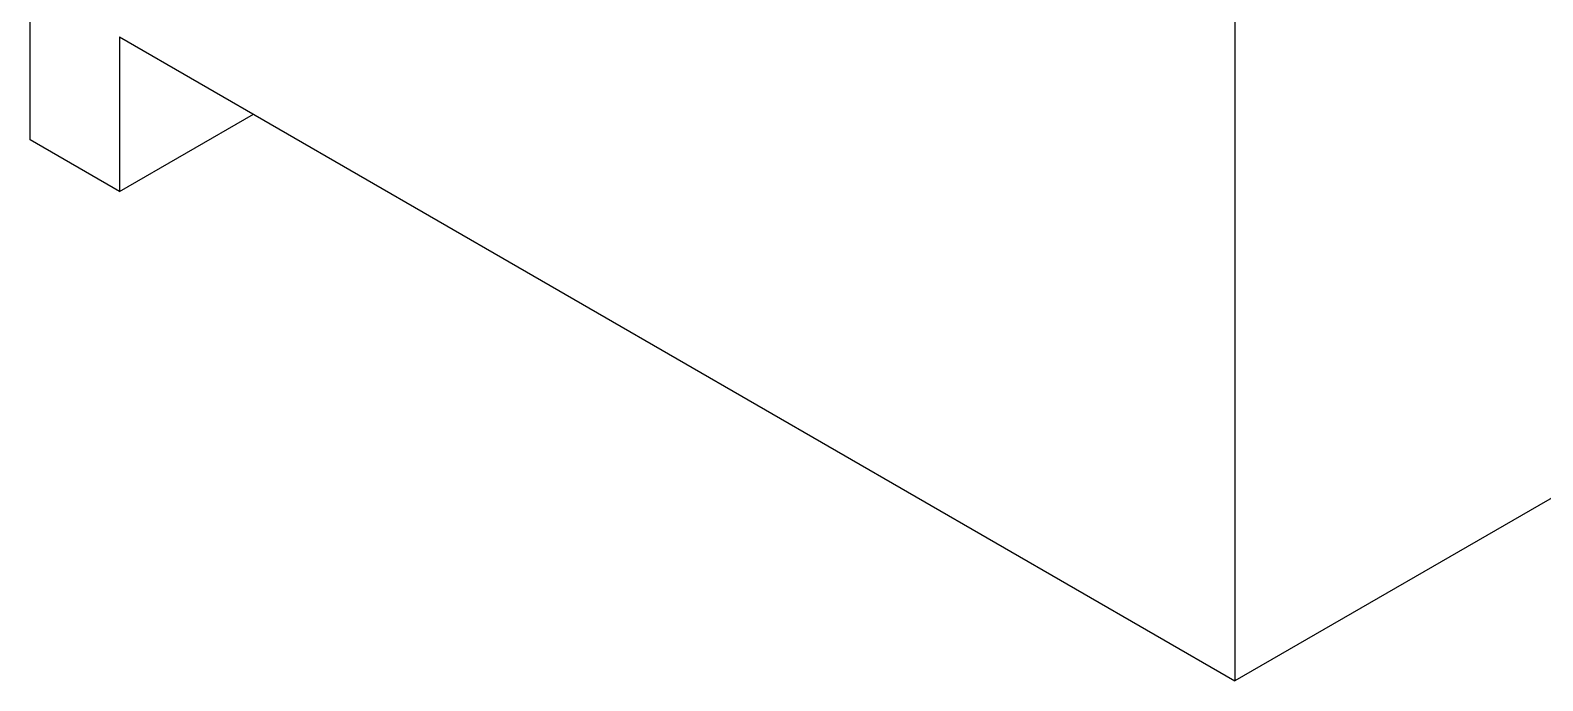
# Model space of a CAD drawing. Header units: millimetres. Extents: x 0 to 210, y 0 to 297.
# Drawn here: x 159.45 to 183.42, y 206.21 to 216.52 of the extents above; entities that cross this region are included whole.
import ezdxf

# ---------------------------------------------------------------- set-up
doc = ezdxf.new("R2010")
doc.units = ezdxf.units.MM

msp = doc.modelspace()

# ---------------------------------------------------------------- linework, layer by layer
at = {"color": 7, "linetype": 'Continuous', "lineweight": 25}
for p, q in [((159.4509242, 214.7838486), (159.4509242, 230.2981241)), ((178.5382818, 226.9057183), (178.5382818, 206.2145741)), ((160.8651377, 216.417063), (178.5382818, 206.2145741)), ((160.8651377, 216.417063), (160.8651377, 213.9674405)), ((195.5724841, 216.0482098), (178.5382818, 206.2145741)), ((160.8651377, 213.9674405), (162.9868029, 215.1922518)), ((160.8651377, 213.9674405), (159.4509242, 214.7838486))]:
    msp.add_line(p, q, dxfattribs=at)

doc.saveas('drawing.dxf')
